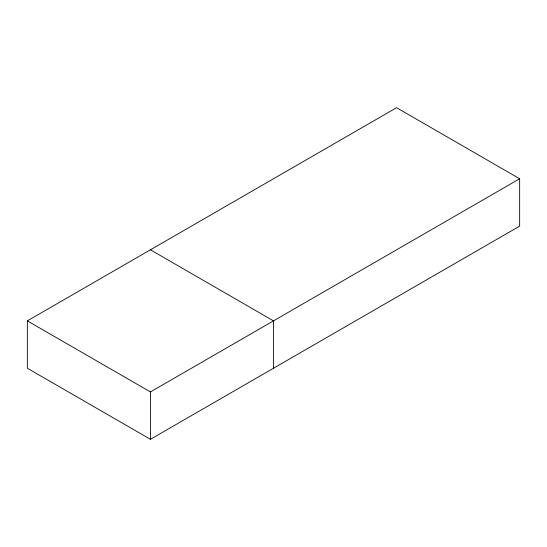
<?xml version="1.0" encoding="UTF-8"?>
<svg xmlns="http://www.w3.org/2000/svg" width="547" height="547" viewBox="0 0 547 547"><rect width="100%" height="100%" fill="white"/><g stroke="black" fill="none" stroke-linecap="round" stroke-linejoin="round"><path stroke-width="0.82" d="M27.35 320.87L396.575 107.697L519.65 178.76L519.65 226.13L150.425 439.303L27.35 368.24L27.35 320.87L150.425 391.925L519.65 178.76M150.425 249.815L273.5 320.87L273.5 368.24M150.425 391.925L150.425 439.303"/></g></svg>
